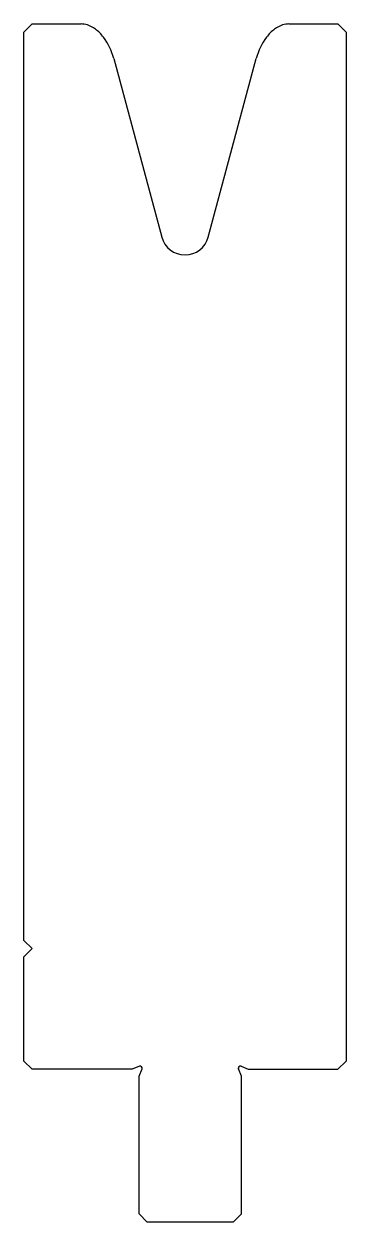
# Model space of a CAD drawing. Header units: metres. Extents: x 79 to 119, y 80 to 229.
import ezdxf

# ---------------------------------------------------------------- set-up
doc = ezdxf.new("R2010")
doc.units = ezdxf.units.M

msp = doc.modelspace()

# ---------------------------------------------------------------- linework, layer by layer
for p, q in [((80.298417, 229.117014), (79.298417, 228.117014)), ((79.298417, 115.117014), (79.298417, 228.117014)), ((80.298417, 229.117014), (86.384936, 229.117014)), ((112.211898, 229.117014), (118.298417, 229.117014)), ((119.298417, 228.117014), (118.298417, 229.117014)), ((119.298417, 228.117014), (119.298417, 100.117014)), ((90.444031, 224.841525), (96.40064, 202.611159)), ((102.196195, 202.611159), (108.152804, 224.841525)), ((79.298417, 115.117014), (80.298417, 114.117014)), ((80.298417, 114.117014), (79.298417, 113.117014)), ((79.298417, 100.117014), (79.298417, 113.117014)), ((79.298417, 100.117014), (80.298417, 99.117014)), ((118.298417, 99.117014), (119.298417, 100.117014)), ((92.748417, 99.117014), (80.298417, 99.117014)), ((93.641847, 99.487085), (92.748417, 99.117014)), ((93.598417, 98.267014), (93.968488, 99.160444)), ((106.298417, 98.267014), (105.928346, 99.160444)), ((106.254987, 99.487085), (107.148417, 99.117014)), ((107.148417, 99.117014), (118.298417, 99.117014)), ((93.598417, 81.117014), (93.598417, 98.267014)), ((106.298417, 81.117014), (106.298417, 98.267014)), ((93.598417, 81.117014), (94.598417, 80.117014)), ((105.298417, 80.117014), (106.298417, 81.117014)), ((105.298417, 80.117014), (94.598417, 80.117014))]:
    msp.add_line(p, q)
for centre, radius, start, end in [((86.384936, 226.617014), 2.5, 71.511141, 90), ((86.067816, 225.668629), 3.5, 52.974008, 71.511141), ((85.16455, 224.471085), 5, 36.935349, 52.974008), ((113.432284, 224.471085), 5, 127.025992, 143.064651), ((112.529019, 225.668629), 3.5, 108.488859, 127.025992), ((112.211898, 226.617014), 2.5, 90, 108.488859), ((83.006402, 222.848619), 7.7, 15, 36.935349), ((115.590432, 222.848619), 7.7, 143.064651, 165), ((99.298417, 203.387616), 3, 195, 345), ((93.737518, 99.256115), 0.25, 337.5, 112.5), ((106.159316, 99.256115), 0.25, 67.5, 202.5)]:
    msp.add_arc(centre, radius, start, end)

doc.saveas('drawing.dxf')
